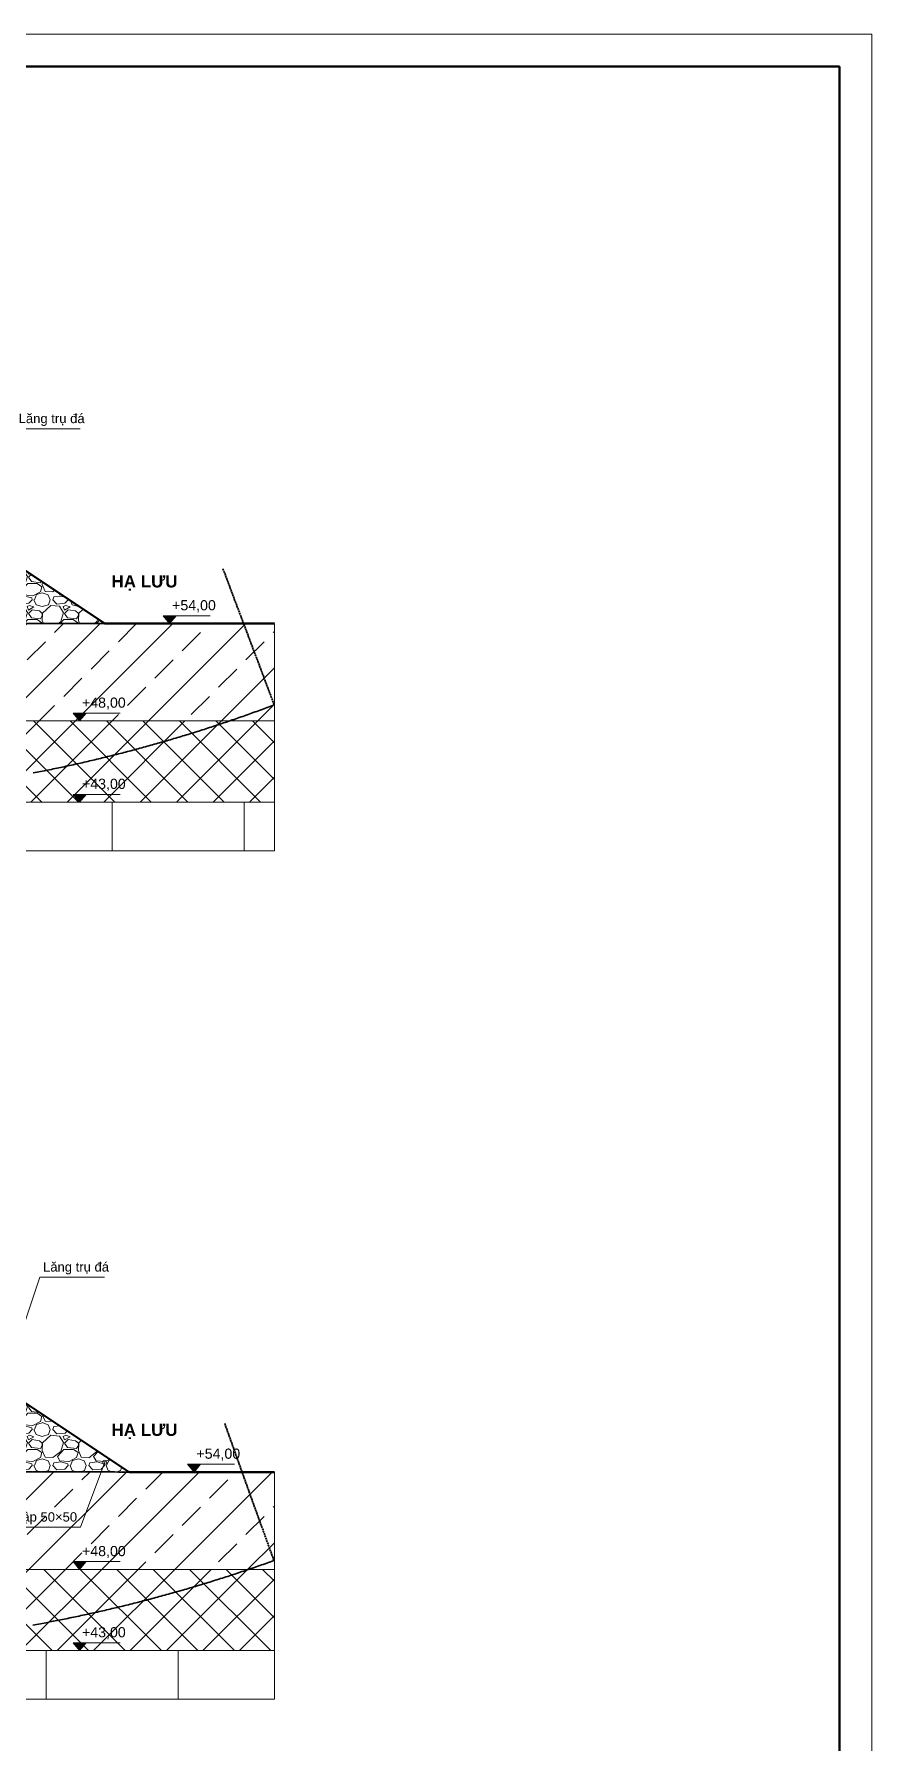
# Model space of a CAD drawing. Header units: millimetres. Extents: x 0 to 1189, y 0 to 841.
# Drawn here: x 931 to 1189, y 315 to 841 of the extents above; entities that cross this region are included whole.
import ezdxf
from ezdxf.enums import TextEntityAlignment as Align

# ---------------------------------------------------------------- set-up
doc = ezdxf.new("R2010")
doc.units = ezdxf.units.MM
doc.linetypes.add('DASHDOT', pattern=[3.556, 2.54, -0.508, 0, -0.508])
doc.linetypes.add('DASHED', pattern=[1.524, 1.27, -0.254])
for name, color, linetype, lineweight in [('CHU', 7, 'CONTINUOUS', 25), ('CHU_DAM', 7, 'CONTINUOUS', 35), ('CUNG_TRUOT', 6, 'CONTINUOUS', 35), ('HATCH', 8, 'CONTINUOUS', 13), ('KHUNG', 7, 'CONTINUOUS', 50), ('NET_CHINH', 7, 'CONTINUOUS', 50), ('NET_MANH', 8, 'CONTINUOUS', 18), ('THAM', 1, 'CONTINUOUS', 35)]:
    doc.layers.add(name, color=color, linetype=linetype, lineweight=lineweight)
doc.styles.add('VN', font='arial.ttf')
doc.styles.add('VN_DAM', font='arialbd.ttf')

msp = doc.modelspace()

# ---------------------------------------------------------------- hatches: boundary and pattern name
at = {"layer": 'HATCH'}
h = msp.add_hatch(dxfattribs=at)
h.set_pattern_fill('GRAVEL', scale=0.4375)
h.paths.add_polyline_path([(900.25, 684.465), (915.25, 684.465), (952.75, 659.465), (875.25, 659.465), (879.25, 663.465)])
h = msp.add_hatch(dxfattribs=at)
h.set_pattern_fill('ANSI33', scale=2.5)
h.paths.add_polyline_path([(510, 629.465), (540, 659.465), (1005, 659.465), (1005, 629.465)])
h = msp.add_hatch(dxfattribs=at)
h.set_pattern_fill('ANSI37', scale=2.5)
h.paths.add_polyline_path([(30, 604.465), (30, 629.465), (1005, 629.465), (1005, 604.465)])
h = msp.add_hatch(dxfattribs=at)
h.set_pattern_fill('AR-B816', scale=0.1)
h.paths.add_polyline_path([(30, 589.465), (30, 604.465), (1005, 604.465), (1005, 589.465)])
h = msp.add_hatch(dxfattribs=at)
h.set_pattern_fill('GRAVEL', scale=0.4375)
h.paths.add_polyline_path([(907.75, 423.145), (922.75, 423.145), (960.25, 398.145), (882.75, 398.145), (886.75, 402.145)])
h = msp.add_hatch(dxfattribs=at)
h.set_pattern_fill('ANSI33', scale=2.5)
h.paths.add_polyline_path([(510, 368.145), (540, 398.145), (1005, 398.145), (1005, 368.145)])
h = msp.add_hatch(dxfattribs=at)
h.set_pattern_fill('ANSI37', scale=2.5)
h.paths.add_polyline_path([(30, 343.145), (30, 368.145), (1005, 368.145), (1005, 343.145)])
h = msp.add_hatch(dxfattribs=at)
h.set_pattern_fill('AR-B816', scale=0.1)
h.paths.add_polyline_path([(30, 328.145), (30, 343.145), (1005, 343.145), (1005, 328.145)])
at = {"layer": 'NET_MANH'}
h = msp.add_hatch(color=7, dxfattribs=at)
h.dxf.hatch_style = 1
h.paths.add_polyline_path([(972.75, 659.465), (970.75, 661.865), (974.75, 661.865)])
h = msp.add_hatch(color=7, dxfattribs=at)
h.dxf.hatch_style = 1
h.paths.add_polyline_path([(945, 629.465), (943, 631.865), (947, 631.865)])
h = msp.add_hatch(color=7, dxfattribs=at)
h.dxf.hatch_style = 1
h.paths.add_polyline_path([(945, 604.465), (943, 606.865), (947, 606.865)])
h = msp.add_hatch(color=7, dxfattribs=at)
h.dxf.hatch_style = 1
h.paths.add_polyline_path([(980.25, 398.145), (978.25, 400.545), (982.25, 400.545)])
h = msp.add_hatch(color=7, dxfattribs=at)
h.dxf.hatch_style = 1
h.paths.add_polyline_path([(945, 368.145), (943, 370.545), (947, 370.545)])
h = msp.add_hatch(color=7, dxfattribs=at)
h.dxf.hatch_style = 1
h.paths.add_polyline_path([(945, 343.145), (943, 345.545), (947, 345.545)])

# ---------------------------------------------------------------- linework, layer by layer
at = {"layer": 'CUNG_TRUOT', "linetype": 'DASHED', "ltscale": 0.5}
for p, q in [((1004.96, 634.411), (989.1, 676.523)), ((1004.86, 370.864), (989.637, 413.211))]:
    msp.add_line(p, q, dxfattribs=at)
at = {"layer": 'CUNG_TRUOT'}
for points in [[(930.736, 613.443), (931.298, 613.552), (931.859, 613.661), (932.421, 613.771), (932.982, 613.882), (933.543, 613.993), (934.104, 614.105), (934.665, 614.218), (935.225, 614.332), (935.786, 614.446), (936.346, 614.561), (936.906, 614.677), (937.466, 614.793), (938.026, 614.91), (938.586, 615.028), (939.145, 615.147), (939.705, 615.266), (940.264, 615.386), (940.823, 615.506), (941.382, 615.628), (941.941, 615.75), (942.5, 615.872), (943.058, 615.996), (943.617, 616.12), (944.175, 616.245), (944.733, 616.37), (945.291, 616.497), (945.849, 616.624), (946.406, 616.751), (946.964, 616.879), (947.521, 617.009), (948.078, 617.138), (948.635, 617.269), (949.192, 617.4), (949.748, 617.532), (950.305, 617.664), (950.861, 617.797), (951.417, 617.931), (951.973, 618.066), (952.529, 618.201), (953.085, 618.337), (953.64, 618.474), (954.195, 618.612), (954.75, 618.75), (955.305, 618.889), (955.86, 619.028), (956.414, 619.168), (956.969, 619.309), (957.523, 619.451), (958.077, 619.593), (958.631, 619.736), (959.185, 619.88), (959.738, 620.024), (960.291, 620.169), (960.844, 620.315), (961.397, 620.462), (961.95, 620.609), (962.503, 620.757), (963.055, 620.905), (963.607, 621.054), (964.159, 621.204), (964.711, 621.355), (965.263, 621.506), (965.814, 621.658), (966.365, 621.811), (966.916, 621.965), (967.467, 622.119), (968.018, 622.274), (968.568, 622.429), (969.119, 622.585), (969.669, 622.742), (970.219, 622.9), (970.768, 623.058), (971.318, 623.217), (971.867, 623.377), (972.416, 623.537), (972.965, 623.698), (973.514, 623.86), (974.062, 624.022), (974.61, 624.185), (975.158, 624.349), (975.706, 624.513), (976.254, 624.679), (976.801, 624.844), (977.349, 625.011), (977.896, 625.178), (978.442, 625.346), (978.989, 625.515), (979.535, 625.684), (980.082, 625.854), (980.628, 626.025), (981.173, 626.196), (981.719, 626.368), (982.264, 626.541), (982.809, 626.714), (983.354, 626.888), (983.899, 627.063), (984.443, 627.239), (984.987, 627.415), (985.531, 627.592), (986.075, 627.769), (986.619, 627.947), (987.162, 628.126), (987.705, 628.306), (988.248, 628.486), (988.791, 628.667), (989.333, 628.848), (989.875, 629.031), (990.417, 629.214), (990.959, 629.397), (991.5, 629.582), (992.042, 629.767), (992.583, 629.952), (993.123, 630.139), (993.664, 630.326), (994.204, 630.514), (994.744, 630.702), (995.284, 630.891), (995.824, 631.081), (996.363, 631.271), (996.902, 631.463), (997.441, 631.654), (997.98, 631.847), (998.518, 632.04), (999.056, 632.234), (999.594, 632.428), (1000.132, 632.624), (1000.669, 632.819), (1001.207, 633.016), (1001.744, 633.213), (1002.28, 633.411), (1002.817, 633.61), (1003.353, 633.809), (1003.889, 634.009), (1004.425, 634.209), (1004.96, 634.411)], [(930.648, 351.004), (931.217, 351.107), (931.786, 351.21), (932.355, 351.314), (932.923, 351.419), (933.492, 351.525), (934.06, 351.631), (934.629, 351.738), (935.197, 351.846), (935.765, 351.954), (936.333, 352.063), (936.901, 352.173), (937.468, 352.283), (938.036, 352.395), (938.603, 352.507), (939.17, 352.619), (939.737, 352.733), (940.304, 352.847), (940.871, 352.962), (941.438, 353.077), (942.004, 353.193), (942.57, 353.31), (943.137, 353.428), (943.703, 353.547), (944.269, 353.666), (944.834, 353.785), (945.4, 353.906), (945.965, 354.027), (946.531, 354.149), (947.096, 354.272), (947.661, 354.395), (948.226, 354.519), (948.79, 354.644), (949.355, 354.769), (949.919, 354.896), (950.483, 355.023), (951.047, 355.15), (951.611, 355.279), (952.175, 355.408), (952.739, 355.537), (953.302, 355.668), (953.865, 355.799), (954.428, 355.931), (954.991, 356.063), (955.554, 356.197), (956.116, 356.331), (956.679, 356.465), (957.241, 356.601), (957.803, 356.737), (958.365, 356.874), (958.927, 357.011), (959.488, 357.15), (960.05, 357.288), (960.611, 357.428), (961.172, 357.568), (961.733, 357.709), (962.293, 357.851), (962.854, 357.994), (963.414, 358.137), (963.974, 358.281), (964.534, 358.425), (965.094, 358.571), (965.653, 358.717), (966.213, 358.863), (966.772, 359.011), (967.331, 359.159), (967.89, 359.308), (968.448, 359.457), (969.007, 359.607), (969.565, 359.758), (970.123, 359.91), (970.681, 360.062), (971.239, 360.215), (971.796, 360.369), (972.353, 360.523), (972.911, 360.678), (973.467, 360.834), (974.024, 360.991), (974.581, 361.148), (975.137, 361.306), (975.693, 361.464), (976.249, 361.624), (976.805, 361.784), (977.36, 361.944), (977.916, 362.106), (978.471, 362.268), (979.026, 362.431), (979.58, 362.594), (980.135, 362.758), (980.689, 362.923), (981.243, 363.089), (981.797, 363.255), (982.351, 363.422), (982.904, 363.59), (983.457, 363.758), (984.01, 363.927), (984.563, 364.097), (985.116, 364.268), (985.668, 364.439), (986.22, 364.611), (986.772, 364.783), (987.324, 364.956), (987.876, 365.13), (988.427, 365.305), (988.978, 365.48), (989.529, 365.656), (990.079, 365.833), (990.63, 366.01), (991.18, 366.188), (991.73, 366.367), (992.28, 366.547), (992.829, 366.727), (993.379, 366.908), (993.928, 367.089), (994.477, 367.271), (995.025, 367.454), (995.573, 367.638), (996.122, 367.822), (996.67, 368.007), (997.217, 368.193), (997.765, 368.379), (998.312, 368.566), (998.859, 368.754), (999.406, 368.942), (999.952, 369.132), (1000.498, 369.321), (1001.044, 369.512), (1001.59, 369.703), (1002.136, 369.895), (1002.681, 370.087), (1003.226, 370.281), (1003.771, 370.475), (1004.315, 370.669), (1004.86, 370.864)]]:
    msp.add_lwpolyline(points, dxfattribs=at)
at = {"layer": 'KHUNG'}
msp.add_lwpolyline([(20, 10), (1179, 10), (1179, 831), (20, 831)], close=True, dxfattribs=at)
at = {"layer": 'NET_CHINH'}
for points in [[(30, 659.465), (72.25, 659.465), (352.25, 739.465), (367.25, 739.465), (492.5, 781.215), (517.5, 781.215), (672.75, 729.465), (742.75, 729.465), (900.25, 684.465), (915.25, 684.465), (952.75, 659.465), (1005, 659.465)], [(30, 398.145), (64.75, 398.145), (344.75, 478.145), (359.75, 478.145), (492.5, 522.395), (517.5, 522.395), (680.25, 468.145), (750.25, 468.145), (907.75, 423.145), (922.75, 423.145), (960.25, 398.145), (1005, 398.145)]]:
    msp.add_lwpolyline(points, dxfattribs=at)
at = {"layer": 'NET_MANH'}
for p, q in [((925.25, 719.465), (945.188, 719.465)), ((970.75, 661.865), (985.25, 661.865)), ((943, 631.865), (957.5, 631.865)), ((943, 606.865), (957.5, 606.865)), ((917.75, 413.145), (932.75, 458.145)), ((932.75, 458.145), (952.688, 458.145)), ((952.75, 401.145), (945.25, 381.145)), ((978.25, 400.545), (992.75, 400.545)), ((945.25, 381.145), (867.75, 381.145)), ((943, 370.545), (957.5, 370.545)), ((943, 345.545), (957.5, 345.545))]:
    msp.add_line(p, q, dxfattribs=at)
at = {"layer": 'NET_MANH', "linetype": 'DASHED'}
for p, q in [((30, 589.465), (1005, 589.465)), ((30, 328.145), (1005, 328.145))]:
    msp.add_line(p, q, dxfattribs=at)
at = {"layer": 'NET_MANH'}
for points in [[(0, 0), (1189, 0), (1189, 841), (0, 841)], [(900.25, 684.465), (915.25, 684.465), (952.75, 659.465), (875.25, 659.465), (879.25, 663.465)], [(510, 629.465), (540, 659.465), (1005, 659.465), (1005, 629.465)], [(972.75, 659.465), (970.75, 661.865), (974.75, 661.865)], [(945, 629.465), (943, 631.865), (947, 631.865)], [(30, 604.465), (30, 629.465), (1005, 629.465), (1005, 604.465)], [(945, 604.465), (943, 606.865), (947, 606.865)], [(30, 589.465), (30, 604.465), (1005, 604.465), (1005, 589.465)], [(907.75, 423.145), (922.75, 423.145), (960.25, 398.145), (882.75, 398.145), (886.75, 402.145)], [(980.25, 398.145), (978.25, 400.545), (982.25, 400.545)], [(510, 368.145), (540, 398.145), (1005, 398.145), (1005, 368.145)], [(945, 368.145), (943, 370.545), (947, 370.545)], [(30, 343.145), (30, 368.145), (1005, 368.145), (1005, 343.145)], [(30, 328.145), (30, 343.145), (1005, 343.145), (1005, 328.145)], [(945, 343.145), (943, 345.545), (947, 345.545)]]:
    msp.add_lwpolyline(points, close=True, dxfattribs=at)
msp.add_circle((952.75, 401.145), 0.625, dxfattribs=at)
at = {"layer": 'THAM', "linetype": 'CONTINUOUS', "ltscale": 0.75}
for points in [[(952.75, 659.465), (910.2, 659.515)], [(960.25, 398.145), (917.75, 398.195)]]:
    msp.add_lwpolyline(points, dxfattribs=at)
at = {"layer": 'THAM', "linetype": 'DASHED', "ltscale": 0.75}
for points in [[(952.75, 659.465), (910.2, 659.515)], [(960.25, 398.145), (917.75, 398.195)]]:
    msp.add_lwpolyline(points, dxfattribs=at)
at = {"layer": 'THAM', "linetype": 'DASHDOT', "ltscale": 0.75}
for points in [[(952.75, 659.465), (910.2, 659.515)], [(960.25, 398.145), (917.8, 398.195)]]:
    msp.add_lwpolyline(points, dxfattribs=at)

# ---------------------------------------------------------------- texts
at = {"layer": 'CHU', "style": 'VN'}
for s, height, p in [('Lăng trụ đá', 2.875, (926.25, 720.34)), ('+54,00', 3.125, (973.5, 662.615)), ('+48,00', 3.125, (945.75, 632.615)), ('+43,00', 3.125, (945.75, 607.615)), ('Lăng trụ đá', 2.875, (933.75, 459.02)), ('+54,00', 3.125, (981, 401.295)), ('+48,00', 3.125, (945.75, 371.295)), ('+43,00', 3.125, (945.75, 346.295))]:
    msp.add_text(s, height=height, dxfattribs=at).set_placement(p, align=Align.BOTTOM_LEFT)
msp.add_text('Khơi thông lăng trụ, rãnh chân đập 50×50', height=2.875, dxfattribs=at).set_placement((944.25, 382.02), align=Align.BOTTOM_RIGHT)
at = {"layer": 'CHU_DAM', "style": 'VN_DAM'}
for p in [(965, 669.465), (965, 408.145)]:
    msp.add_text('HẠ LƯU', height=3.75, dxfattribs=at).set_placement(p, align=Align.BOTTOM_CENTER)

doc.saveas('drawing.dxf')
